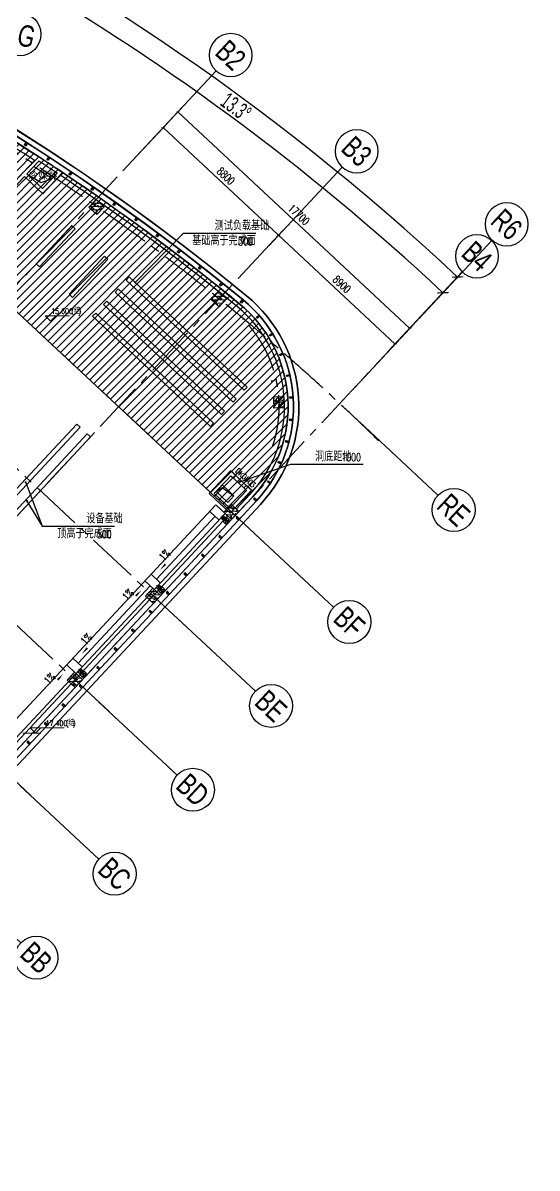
# Model space of a CAD drawing. Extents: x 138868 to 1251000, y -188972 to 132579.
# Drawn here: x 749306 to 778000, y 31586 to 95453 of the extents above; entities that cross this region are included whole.
import ezdxf
from ezdxf.enums import TextEntityAlignment as Align

# ---------------------------------------------------------------- set-up
doc = ezdxf.new("R2010")
doc.units = 0
doc.linetypes.add('CENTER2', pattern=[28.575000000000003, 19.05, -3.175, 3.175, -3.175])
doc.layers.get('0').update_dxf_attribs({"color": 8})
doc.layers.get('Defpoints').update_dxf_attribs({"color": 8})
for name, color, linetype in [('#幕墙线-平面', 8, 'Continuous'), ('#标注', 8, 'Continuous'), ('#结构边线+内凹外凸边线', 8, 'Continuous'), ('#轴线', 8, 'CENTER2'), ('A-FLOR', 8, 'Continuous'), ('A-FLOR-PIPE', 8, 'Continuous'), ('A-FLOR-SPCL', 8, 'Continuous'), ('A-FLOR-UNDR', 8, 'Continuous'), ('A-Hole', 8, 'Continuous'), ('A-ROOF', 8, 'Continuous'), ('AXIS', 8, 'Continuous'), ('COLUMN', 8, 'Continuous'), ('CURTWALL', 8, 'Continuous'), ('DIM_LEAD', 8, 'Continuous'), ('DIM_SYMB', 8, 'Continuous'), ('WINDOW_TEXT', 8, 'Continuous'), ('建-填充', 8, 'Continuous'), ('数据中心轮廓线', 8, 'Continuous'), ('暖-基础', 8, 'Continuous')]:
    doc.layers.add(name, color=color, linetype=linetype)
for name, color, linetype, lineweight in [('DIM_ELEV', 8, 'Continuous', 5), ('E', 8, 'Continuous', 9), ('PUB_DIM', 8, 'Continuous', 5), ('PUB_TEXT', 8, 'Continuous', 5), ('WALL', 8, 'Continuous', 30), ('WINDOW', 8, 'Continuous', 13)]:
    doc.layers.add(name, color=color, linetype=linetype, lineweight=lineweight)
doc.styles.add('_TCH_DIM', font='SIMPLEX', dxfattribs={"bigfont": 'GBCBIG'})
doc.styles.add('_TCH_DIM_T3', font='SIMPLEX', dxfattribs={"width": 0.7058823529411765, "bigfont": 'GBCBIG'})
doc.styles.add('_TCH_WINDOW', font='SIMPLEX', dxfattribs={"height": 3.5, "bigfont": 'GBCBIG'})
doc.styles.add('JHZX', font='jrs.shx', dxfattribs={"width": 0.6, "bigfont": 'jhz.shx'})
doc.styles.get("Standard").update_dxf_attribs({"font": 'arial.ttf'})
doc.dimstyles.new('_TCH_ARCH&&150', dxfattribs={"dimtxt": 446.25, "dimasz": 150, "dimexe": 375, "dimexo": 450, "dimgap": 189.375, "dimtad": 1, "dimdec": 0, "dimzin": 0, "dimdsep": 46, "dimtxsty": '_TCH_DIM_T3', "dimblk": 'ARCHTICK', "dimcen": 0.09, "dimclrt": 7, "dimazin": 2, "dimtfac": 1, "dimtdec": 0, "dimtix": 1, "dimtmove": 2, "dimatfit": 3, "dimfxl": 150, "dimtolj": 1, "dimtzin": 0, "dimarcsym": 0})
doc.dimstyles.new('JZBZ-300', dxfattribs={"dimscale": 300, "dimtxt": 3, "dimasz": 1.5, "dimexe": 1, "dimexo": 1, "dimgap": 0.5, "dimtad": 1, "dimdec": 0, "dimdsep": 46, "dimtxsty": 'JHZX', "dimblk1": 'ARCHTICK', "dimblk2": 'ARCHTICK', "dimsah": 1, "dimcen": 0, "dimclrd": 1, "dimclre": 1, "dimclrt": 2, "dimadec": 1, "dimazin": 2, "dimtfac": 1, "dimtdec": 0, "dimtix": 1, "dimtmove": 0, "dimatfit": 3, "dimfxl": 1, "dimtolj": 1, "dimlwd": -1, "dimlwe": -1, "dimarcsym": 1})

# ---------------------------------------------------------------- blocks, each defined once
blk = doc.blocks.new('_FZH')
at = {"layer": '建-填充', "ltscale": 300}
h = blk.add_hatch(dxfattribs=at)
h.set_pattern_fill('钢筋混凝土', color=256, scale=0.1249999999999999, angle=-90.00000000000001)
h.set_pattern_definition([(315, (-0.5000000000000284, 0.5), (0.2209708691207961, 0.2209708691207959), []), (320, (-0.5000000000000284, 0.5), (-0.07844016872824407, -0.8965752282509413), [0.09374999999999993, -1.031249999999999]), (265, (-0.5000000000000284, 0.5), (0.9402401671250143, 0.1734391670162496), [0.07499999999999994, -0.8249999999999994]), (10.45139999999998, (-0.5065366750000067, 0.4252853999999786), (0.8617994275761914, -0.7231367271425267), [0.07967523749999997, -0.8764276399999996]), (316.1842, (-0.2500000000000284, 0.5), (-0.2068987679112728, -1.334051310782055), [0.1406249999999999, -1.546874999999999]), (6.635599999999983, (-0.2672416337500465, 0.3888290687499705), (1.217647338625552, -1.168328381935879), [0.1195128599999999, -1.314641249999999]), (261.1841999999999, (-0.2500000000000284, 0.5), (1.217648251156655, -1.168327431417034), [0.1124999999999999, -1.237499999999999]), (291, (-0.3125000000000284, 0.375), (-0.5032736133316734, -0.7461338151480765), [0.09374999999999993, -1.031249999999999]), (236, (-0.3125000000000284, 0.375), (0.9064375563085658, -0.3041441649019772), [0.07499999999999994, -0.8249999999999994]), (341.4514, (-0.3544395075000182, 0.3128222087499921), (0.4031631208874401, -1.050278285726862), [0.07967523749999997, -0.8764276399999996]), (307.5, (-0.5000000000000284, 0.5), (0.4161173172891392, -0.01519981914661343), [0, -0.8149999999999995, 0, -0.8374999999999995, 0, -0.8281249999999994]), (277.5, (-0.5000000000000284, 0.5), (0.49301463985295, -0.3288369218026856), [0, -0.4774999999999997, 0, -0.7962499999999995, 0, -0.3156249999999998]), (237.5, (-0.5000000000000284, 0.7787500000000023), (-0.02819358966797485, -0.6672780452155109), [0, -0.3124999999999999, 0, -0.9749999999999995, 0, -1.293749999999999]), (227.5, (-0.5000000000000284, 0.9037500000000023), (0.1251312279153969, -0.7289827116779823), [0, -0.4062499999999997, 0, -0.6474999999999995, 0, -0.9187499999999994])])
h.paths.add_polyline_path([(-0.5000000000000284, 0.5), (-0.5000000000000284, -0.5), (0.4999999999999716, -0.5), (0.4999999999999716, 0.5)])
at = {"layer": '#结构边线+内凹外凸边线'}
blk.add_lwpolyline([(-0.5000000000000284, -0.5), (0.4999999999999716, -0.5), (0.4999999999999716, 0.5), (-0.5000000000000284, 0.5)], close=True, dxfattribs=at)
blk = doc.blocks.new('ysd-w')
at = {"layer": 'A-FLOR-PIPE'}
blk.add_circle((0.0005825131665915251, 189.9997935527936), 50, dxfattribs=at)
at = {"layer": 'A-FLOR-SPCL'}
for p, q in [((-149.9994174868334, 339.9997935527936), (-35.35475654620677, 225.3551326121087)), ((-149.9994174868334, 99.99979355279356), (-42.87406377238221, 164.275005781441)), ((35.35592157253996, 225.3551326121087), (150.0005825131666, 339.9997935527936)), ((150.0005825131666, 99.99979355279356), (42.8752287987154, 164.275005781441))]:
    blk.add_line(p, q, dxfattribs=at)
at = {"layer": 'A-FLOR-SPCL', "ltscale": 0.2}
for p, q in [((-99.99941748683341, 99.99979355279356), (100.0005825131666, -100.0002064472064)), ((-99.99941748683341, -100.0002064472064), (100.0005825131666, 99.99979355279356)), ((0.0005825131665915251, -150.0002064472064), (0.0005825131665915251, 389.9997935527936))]:
    blk.add_line(p, q, dxfattribs=at)
at = {"layer": 'A-FLOR-SPCL'}
for points in [[(-149.9994174868334, 99.99979355279356), (150.0005825131666, 99.99979355279356), (150.0005825131666, 339.9997935527936), (-149.9994174868334, 339.9997935527936)], [(-99.99941748683341, -100.0002064472064), (100.0005825131666, -100.0002064472064), (100.0005825131666, 99.99979355279356), (-99.99941748683341, 99.99979355279356)]]:
    blk.add_lwpolyline(points, close=True, dxfattribs=at)
blk = doc.blocks.new('_ARCHTICK')
at = {"color": 0, "linetype": 'ByBlock', "const_width": 0.15}
blk.add_lwpolyline([(-0.5, -0.5), (0.5, 0.5)], dxfattribs=at)
blk = doc.blocks.new('*D3368')
at = {"layer": 'AXIS', "color": 0, "lineweight": -2, "transparency": 16777216}
for p, q in [((754881.0792361984, 87199.27865193842), (757387.423209428, 89887.00350538909)), ((757131.6738244046, 89612.74586728186), (763567.5863986537, 83611.16029873234)), ((761316.9918104475, 81197.6930833889), (763823.3357836771, 83885.41793683957))]:
    blk.add_line(p, q, dxfattribs=at)
at = {"layer": 'Defpoints', "color": 0, "transparency": 16777216}
for p in [(754574.1799741704, 86870.16948620981), (763567.5863986537, 83611.16029873234), (761010.0925484195, 80868.58391766029)]:
    blk.add_point(p, dxfattribs=at)
at = {"layer": 'AXIS', "color": 0, "lineweight": -2, "transparency": 16777216, "xscale": 150, "yscale": 150, "zscale": 150}
for p, rotation in [((757131.6738244046, 89612.74586728186), 137.000000000004), ((763567.5863986537, 83611.16029873234), 317.000000000004)]:
    blk.add_blockref('_ARCHTICK', p, dxfattribs=dict(at, rotation=rotation))
at = {"layer": 'AXIS', "color": 7, "transparency": 16777216, "insert": (760630.9544350548, 86913.636484925), "char_height": 446.25, "attachment_point": 5, "rotation": 317.0000000000039, "style": '_TCH_DIM_T3'}
blk.add_mtext('\\A1;8800', dxfattribs=at)
blk = doc.blocks.new('*D3369')
at = {"layer": 'AXIS', "color": 0, "lineweight": -2, "transparency": 16777216}
for p, q in [((761316.9918104475, 81197.69308338885), (763823.3357836772, 83885.41793683969)), ((763567.5863986538, 83611.16029873252), (770076.6343420505, 77541.37489512278)), ((767826.0397538443, 75127.9076797791), (770332.3837270739, 77815.63253322995))]:
    blk.add_line(p, q, dxfattribs=at)
at = {"layer": 'Defpoints', "color": 0, "transparency": 16777216}
for p in [(761010.0925484195, 80868.58391766023), (770076.6343420505, 77541.37489512278), (767519.1404918162, 74798.79851405049)]:
    blk.add_point(p, dxfattribs=at)
at = {"layer": 'AXIS', "color": 0, "lineweight": -2, "transparency": 16777216, "xscale": 150, "yscale": 150, "zscale": 150}
for p, rotation in [((763567.5863986538, 83611.16029873252), 137.0000000000048), ((770076.6343420505, 77541.37489512278), 317.0000000000048)]:
    blk.add_blockref('_ARCHTICK', p, dxfattribs=dict(at, rotation=rotation))
at = {"layer": 'AXIS', "color": 7, "transparency": 16777216, "insert": (767103.4346938779, 80877.95099884557), "char_height": 446.25, "attachment_point": 5, "rotation": 317.00000000000483, "style": '_TCH_DIM_T3'}
blk.add_mtext('\\A1;8900', dxfattribs=at)
blk = doc.blocks.new('*D3370')
at = {"layer": 'AXIS', "color": 0, "lineweight": -2, "transparency": 16777216}
for p, q in [((754881.0792361982, 87199.27865193854), (758205.8212415027, 90764.62794733222)), ((757950.0718564793, 90490.37030922499), (770895.0323741249, 78418.99933706573)), ((767826.0397538438, 75127.90767977928), (771150.7817591482, 78693.25697517296))]:
    blk.add_line(p, q, dxfattribs=at)
at = {"layer": 'Defpoints', "color": 0, "transparency": 16777216}
for p in [(754574.1799741702, 86870.16948620987), (770895.0323741249, 78418.99933706573), (767519.1404918157, 74798.7985140506)]:
    blk.add_point(p, dxfattribs=at)
at = {"layer": 'AXIS', "color": 0, "lineweight": -2, "transparency": 16777216, "xscale": 150, "yscale": 150, "zscale": 150}
for p, rotation in [((757950.0718564793, 90490.37030922499), 137.0000000000039), ((770895.0323741249, 78418.99933706573), 317.0000000000039)]:
    blk.add_blockref('_ARCHTICK', p, dxfattribs=dict(at, rotation=rotation))
at = {"layer": 'AXIS', "color": 7, "transparency": 16777216, "insert": (764703.8764388278, 84756.36822506349), "char_height": 446.25, "attachment_point": 5, "rotation": 317.0000000000039, "style": '_TCH_DIM_T3'}
blk.add_mtext('\\A1;17700', dxfattribs=at)
blk = doc.blocks.new('$WINLIB2D$00000007')
for points in [[(-0.5, 0.5), (0.5, 0.5)], [(-0.5, 0.5), (-0.5000000000000071, -0.5)], [(0.4999999999999929, 0.4999999999999716), (0.4999999999999929, -0.4999999999999858)], [(-0.5, -0.5), (0.5, -0.5)]]:
    blk.add_lwpolyline(points)
blk = doc.blocks.new('*U3167')
blk.add_line((20, 4.898587196589413e-16), (0, 0))
blk.add_circle((24, 0), 4)
at = {"style": 'JHZX', "width": 0.75}
blk.add_attdef('AXES', text='', height=4, dxfattribs=at).set_placement((23.99999999999997, 0), align=Align.MIDDLE_CENTER)
blk = doc.blocks.new('*U3166')
blk.add_line((-8.960830237663566e-17, -20), (0, 0))
blk.add_circle((0, -24), 4)
at = {"style": 'JHZX', "width": 0.75}
blk.add_attdef('AXES', text='', height=4, dxfattribs=at).set_placement((0, -24), align=Align.MIDDLE_CENTER)
blk = doc.blocks.new('*D3303')
at = {"layer": '#标注', "ltscale": 300, "transparency": 16777216}
for p, q in [((619690.8966844854, 99692.36909648812), (618493.7441984474, 101943.8854600347)), ((772030.3676290057, 79636.49725693118), (773769.463448728, 81501.44919732271))]:
    blk.add_line(p, q, dxfattribs=at)
blk.add_arc((681801.9844985382, -17121.59754685307), 134550.0001244253, 46.99999999366518, 117.9999999999996, dxfattribs=at)
at = {"layer": 'Defpoints', "color": 0, "ltscale": 300, "transparency": 16777216}
for p in [(726346.5674255104, 109840.9271025289), (619831.7381533211, 99427.48481863046), (771825.7681209628, 79417.09114646805), (681801.9844985382, -17121.59754685307)]:
    blk.add_point(p, dxfattribs=at)
at = {"layer": '#标注', "ltscale": 300, "transparency": 16777216, "xscale": 450, "yscale": 450, "zscale": 450}
for p, rotation in [((618634.5856672832, 101679.001182177), 207.9999999999996), ((773564.8639406849, 81282.0430868596), 316.9999999936652)]:
    blk.add_blockref('_ARCHTICK', p, dxfattribs=dict(at, rotation=rotation))
at = {"layer": '#标注', "ltscale": 300, "transparency": 16777216, "insert": (699442.5994007268, 116872.1755902029), "char_height": 900, "attachment_point": 5, "rotation": 352.4999999968324, "style": 'JHZX'}
blk.add_mtext('\\A1;71°', dxfattribs=at)
blk = doc.blocks.new('*D3304')
at = {"layer": '#标注', "ltscale": 300, "transparency": 16777216}
for p, q in [((747351.1665590552, 97798.35182484536), (748020.0357641212, 98971.00437009742)), ((772030.3676290058, 79636.49725693109), (772951.0654165562, 80623.82475547021))]:
    blk.add_line(p, q, dxfattribs=at)
blk.add_arc((681801.9844985381, -17121.59754685324), 133350.0001244256, 46.99999999366514, 60.29999991711373, dxfattribs=at)
at = {"layer": 'Defpoints', "color": 0, "ltscale": 300, "transparency": 16777216}
for p in [(747202.5289581486, 97537.762370729), (764935.6845109796, 87142.54036942992), (771825.7681209629, 79417.09114646801), (681801.9844985381, -17121.59754685324)]:
    blk.add_point(p, dxfattribs=at)
at = {"layer": '#标注', "ltscale": 300, "transparency": 16777216, "xscale": 450, "yscale": 450, "zscale": 450}
for p, rotation in [((747871.3981632144, 98710.414915981), 150.2999999171138), ((772746.4659085132, 80404.41864500713), 316.9999999936651)]:
    blk.add_blockref('_ARCHTICK', p, dxfattribs=dict(at, rotation=rotation))
at = {"layer": '#标注', "ltscale": 300, "transparency": 16777216, "insert": (761196.32746777, 90763.25235255389), "char_height": 900, "attachment_point": 5, "rotation": 323.64999995538943, "style": 'JHZX'}
blk.add_mtext('\\A1;13.3°', dxfattribs=at)
blk = doc.blocks.new('LZ')
at = {"layer": '#幕墙线-平面', "ltscale": 250}
for points in [[(-32.49999999988358, -9.730402962304652e-05, -0.414213562373095), (-40.00002245465294, 7.499880241084611), (-40.00051645992789, 172.4998802403279, -0.414213562373095), (-32.50053891458083, 179.9999026951264), (32.49946108506992, 180.0000973032147, -0.414213562373095), (39.99948353983928, 172.5001197580132), (39.9999775448814, 7.500119758740766, -0.4142135623730949), (32.49999999976717, 9.730400051921606e-05)], [(-32.50001796381548, 5.999902695941273, -0.4142135623730951), (-34.00002245488577, 7.499898204987403), (-34.00051645981148, 172.4998982042016, -0.4142135623730951), (-32.50052095076535, 173.9999026951555), (32.49947904876899, 174.0000973032147, -0.4142135623730951), (33.99948353983928, 172.5001017941977), (33.9999775448814, 7.500101794925286, -0.4142135623730951), (32.49998203583527, 6.000097303971415)]]:
    blk.add_lwpolyline(points, format="xyb", close=True, dxfattribs=at)

msp = doc.modelspace()

# ---------------------------------------------------------------- hatches: boundary and pattern name
at = {"layer": 'A-FLOR'}
h = msp.add_hatch(dxfattribs=at)
h.set_pattern_fill('ANSI31', color=256, scale=200)
h.set_pattern_definition([(45, (-500109.0009430819, 138019.6707181165), (-224.5064030267288, 224.5064030267288), [])])
edge = h.paths.add_edge_path()
edge.add_line((761157.8464516224, 67977.1487962727), (748724.8350434597, 79571.11950040856))
edge.add_line((748724.8350434597, 79571.11950040859), (748412.5514262556, 80409.25966913954))
edge.add_line((748412.5514262556, 80409.25966913952), (738951.7337947581, 82769.82898103111))
edge.add_line((738951.7337947581, 82769.82898103114), (740186.920700313, 84935.34184771168))
edge.add_line((740186.920700313, 84935.34184771165), (743462.5912223724, 84118.62545847832))
edge.add_line((743462.5912223724, 84118.62545847829), (746865.3634684649, 90078.76827646565))
edge.add_arc((681801.9879502554, -17121.5915902339), 125399.9999576293, 50.59548449255101, 58.74507817714522, ccw=False)
edge.add_arc((756707.3743901721, 74055.06700388511), 7399.999999570904, -43.00000000153159, 50.595484497781115, ccw=False)
edge.add_line((762119.3917817052, 69008.2791395706), (761157.8464516224, 67977.1487962727))

# ---------------------------------------------------------------- linework, layer by layer
at = {"layer": '#幕墙线-平面', "ltscale": 500}
msp.add_lwpolyline([(761785.7021367899, 80236.5293820416, 0.2860734634963688), (629644.3737756824, 97576.19508340204, 0.4324632496480859), (625892.3873621356, 86538.02304446994), (640625.2731387625, 58829.49485344224, 0.3897332674103929), (650836.5475836173, 55230.53932774154, -0.2739152575343032), (730366.7564053333, 44807.01384322852, 0.3893999561442285), (741154.2845651149, 45646.18442381307), (762558.2004719381, 68599.07411428931, 0.4327152502695922)], format="xyb", close=True, dxfattribs=at)
at = {"layer": '#幕墙线-平面'}
msp.add_lwpolyline([(761595.2647135956, 80004.72431771568, 0.2860734634963688), (629768.5585628725, 97303.10510073969, 0.432463249648085), (626157.271639935, 86678.86451341532), (640890.1574166203, 58970.33632227796, 0.3897332674103919), (650718.5090697638, 55506.34162876027, -0.2739152575343032), (730551.8826010458, 45043.08224785113, 0.3893999561442295), (740934.8784545397, 45850.78393173584), (762338.7943614523, 68803.67362230801, 0.4327152502695888), (761595.2647205242, 80004.72431202367)], format="xyb", dxfattribs=at)
at = {"layer": '#轴线', "ltscale": 150}
for p, q in [((720881.609263258, 50739.31081747235), (754574.1798688057, 86870.1692951644)), ((727317.5218375069, 44737.72524892306), (761010.0924430545, 80868.58372661471)), ((748212.8874523931, 80048.5183524852), (763351.9090760017, 65931.15229910752)), ((733826.5697787665, 38667.93984730629), (771825.7682939426, 79417.09133196459)), ((743848.0979479933, 75367.85466212238), (758987.1195710842, 61250.48860922735)), ((739483.3084435936, 70687.19097175932), (754622.3300661666, 56569.8249193473)), ((735118.5189391938, 66006.5272813965), (750257.540561249, 51889.16122946714))]:
    msp.add_line(p, q, dxfattribs=at)
for centre, radius, start, end in [((681801.9845202183, -17121.59760284243), 124899.9999998406, 45.62366798156813, 118.9562780656252), ((756707.3709787247, 74055.06108185387), 6900.000000001874, 341.5166142331195, 45.0349311527431)]:
    msp.add_arc(centre, radius, start, end, dxfattribs=at)
at = {"layer": 'A-FLOR'}
msp.add_lwpolyline([(761157.8464516224, 67977.1487962727), (748724.8350434597, 79571.11950040859), (748412.5514262556, 80409.25966913952), (738951.7337947581, 82769.82898103114), (740186.920700313, 84935.34184771165), (743462.5912223724, 84118.62545847829), (746865.3634684649, 90078.76827646565, -0.03557430603798652), (761404.8308287722, 79772.92525685922, -0.4327152502976945), (762119.3917817052, 69008.2791395706), (761157.8464516224, 67977.1487962727)], format="xyb", close=True, dxfattribs=at)
at = {"layer": 'A-FLOR-PIPE'}
for p, q in [((738660.8743844186, 45611.63412191026), (760075.6228903646, 68576.14035273966)), ((760368.164371012, 68303.34100871434), (760075.6228903646, 68576.14035273949)), ((760587.5716100659, 68098.74045028532), (760075.6228903646, 68576.14035273966)), ((756753.5730626879, 64427.16639013897), (760027.1651886399, 67937.66415539407)), ((760246.5724042705, 67733.06361766648), (759734.6236845693, 68210.46352012083)), ((756972.9803007394, 64222.56583063555), (756461.0315820479, 64699.96573417273)), ((752388.7835582881, 59746.50269977597), (756412.5738826559, 64061.48953932937)), ((756631.9811207082, 63856.88897982589), (756120.0324020167, 64334.28888336301)), ((752267.1916163089, 59176.22528946266), (751755.2428976169, 59653.62519299978)), ((752608.1907963399, 59541.90214027249), (752096.2420776484, 60019.30204380938))]:
    msp.add_line(p, q, dxfattribs=at)
at = {"layer": 'A-FLOR-UNDR'}
msp.add_line((740715.4770921262, 46055.38849477749), (760953.2484617762, 67757.74126741779), dxfattribs=at)
at = {"layer": 'A-Hole'}
msp.add_lwpolyline([(750403.3580368003, 86209.83625335275), (749525.7335948639, 87028.23428541713), (749918.7262186916, 87449.6672784973, -0.002438296055710607), (750935.3710906717, 86780.3504056547), (750403.3580368003, 86209.83625335275)], format="xyb", dxfattribs=at)
for points in [[(749525.7335948639, 87028.23428541713), (750332.4988455453, 86551.67050639662), (750935.371090672, 86780.35040565475)], [(760085.0464995557, 69319.38279878412), (760432.4990569181, 69548.67071811645), (761084.2640110443, 69071.26112553757)]]:
    msp.add_lwpolyline(points, dxfattribs=at)
msp.add_lwpolyline([(760085.0464995557, 69319.38279878412), (760743.2648310128, 68705.58427472791), (761084.2640110443, 69071.26112553751), (760426.0456795869, 69685.05964959372)], close=True, dxfattribs=at)
at = {"layer": 'A-ROOF'}
for p, q in [((761216.1756080212, 68332.95421364845), (761973.1210413829, 69144.6788115818)), ((761362.4463483449, 68196.55454163603), (762119.3917817066, 69008.27913956932)), ((739073.6541156077, 44734.63266204251), (760733.8423494054, 67962.34077721712)), ((739172.8227409632, 45134.23383001785), (760587.5716090817, 68098.7404492296))]:
    msp.add_line(p, q, dxfattribs=at)
for centre, radius, start, end in [((681801.9879454186, -17121.59159673954), 125199.9999657265, 50.59548448928156, 56.23842217629026), ((681801.9879454116, -17121.59159674315), 125399.9999657337, 50.59548448928156, 56.22355912085845), ((756707.3743897253, 74055.06700403069), 7199.999999996964, 316.9999999965747, 50.59548448928156), ((756707.3743897253, 74055.06700403069), 7399.999999996965, 316.9999999965747, 50.59548448928156)]:
    msp.add_arc(centre, radius, start, end, dxfattribs=at)
at = {"layer": 'CURTWALL'}
msp.add_lwpolyline([(627737.8805416012, 96357.75140379427, -0.2908992325011202), (761595.2648710769, 80004.72431165114, -0.4327152502716877), (762338.7945111117, 68803.6736218388), (740934.8786046377, 45850.78393173695, -0.3893999561661724), (730551.8827509871, 45043.08224797505, 0.2739152575397938), (650718.5092216709, 55506.34162953566, -0.3897332673818215), (640890.1575669281, 58970.33632188418), (626157.271790033, 86678.86451341637, -0.432463249619753), (629768.5587127474, 97303.10510063928, -0.08556401828085222), (671084.7853147958, 108120.6941065352)], format="xyb", dxfattribs=at)
at = {"layer": 'DIM_ELEV'}
for p, q in [((750842.9990569181, 78816.17071811651), (750542.9990569181, 79116.17071811651)), ((750542.9990569181, 79116.17071811651), (751916.4990569181, 79116.17071811651)), ((750842.9990569181, 78816.17071811651), (751142.9990569181, 79116.17071811651)), ((749308.9990569218, 55837.13084420259), (750308.9990569218, 55837.13084420259)), ((750008.9990569218, 55837.13084420259), (749708.9990569218, 56137.13084420259)), ((749708.9990569218, 56137.13084420259), (751608.9990569218, 56137.13084420259)), ((750008.9990569218, 55837.13084420259), (750308.9990569218, 56137.13084420259))]:
    msp.add_line(p, q, dxfattribs=at)
at = {"layer": 'DIM_LEAD'}
for p, q in [((755575.0445332283, 80976.96297710686), (758267.9990569181, 83727.67071811651)), ((758267.9990569181, 83727.67071811651), (762301.6397974635, 83727.67071811651)), ((761410.4564793673, 69860.94369919109), (764259.9990569181, 70849.17071811645)), ((764259.9990569181, 70849.17071811645), (768293.6397974635, 70849.17071811645)), ((749461.9990569181, 69824.67071811645), (750376.4539085336, 67391.87879408454)), ((749532.4990569181, 68786.17071811645), (750376.4539085336, 67391.87879408454)), ((750376.4539085336, 67391.87879408454), (754410.094649079, 67391.87879408454))]:
    msp.add_line(p, q, dxfattribs=at)
at = {"layer": 'DIM_LEAD', "const_width": 60}
for points in [[(755554.0575672155, 80955.52592372772, 1), (755596.031499241, 80998.40003048588, 1)], [(749451.4435193741, 69852.75239590032, 1), (749472.554594462, 69796.58904033259, 1)], [(761382.1125805834, 69851.11397886311, 1), (761438.8003781512, 69870.77341951907, 1)], [(749516.9644199077, 68811.83538357221, 1), (749548.0336939285, 68760.50605266076, 1)]]:
    msp.add_lwpolyline(points, format="xyb", close=True, dxfattribs=at)
at = {"layer": 'DIM_SYMB'}
for points in [[(757973.5528998452, 66028.6926918982, 0, 0, 0), (756953.7265993156, 64935.06287754967, 0, 120, 0), (757260.6258613437, 65264.17204327835, 0, 0, 0)], [(754900.0503099123, 62732.76468427712, 0, 0, 0), (755919.8766104432, 63826.39449862437, 0, 120, 0), (755612.9773484147, 63497.28533289611, 0, 0, 0)], [(753608.7645239297, 61348.02794920665, 0, 0, 0), (752588.9382234002, 60254.39813485811, 0, 120, 0), (752895.8374854282, 60583.50730058685, 0, 0, 0)], [(750535.2619339968, 58052.09994158562, 0, 0, 0), (751555.0882345277, 59145.72975593287, 0, 120, 0), (751248.1889724992, 58816.62059020461, 0, 0, 0)]]:
    msp.add_lwpolyline(points, format="xyseb", dxfattribs=at)
at = {"layer": 'E'}
for points in [[(761656.7827462684, 74963.81783747952), (761827.2823362909, 75146.65626287775), (755245.0990217109, 81284.64150344604), (755074.5994316954, 81101.80307804124)], [(761042.9842222123, 74305.59950602218), (761213.4838122348, 74488.4379314204), (754631.3004976548, 80626.42317198875), (754460.8009076393, 80443.584746584)], [(760565.5853701688, 73793.65191488876), (760395.08578016, 73610.81348947738), (753812.9024655803, 79748.79873004608), (753983.402055596, 79931.6371554507)], [(759951.7868461125, 73135.43358343164), (759781.2872561039, 72952.59515802027), (753199.1039415242, 79090.58039858897), (753369.6035315397, 79273.41882399382)]]:
    msp.add_lwpolyline(points, close=True, dxfattribs=at)
at = {"layer": 'PUB_DIM'}
msp.add_lwpolyline([(763154.6275282837, 75466.75615664542, 99, 0, 0), (763447.6846441729, 75530.92411459051, 0, 0, 0)], format="xyseb", dxfattribs=at)
at = {"layer": 'WALL'}
for p, q in [((749311.2632544206, 87091.49895153887), (749956.2475404697, 87783.1599183557)), ((749525.7338307463, 87028.2346496912), (750195.6574821903, 87746.639811598)), ((746114.6233270555, 83663.52231621672), (749311.2632544206, 87091.49895153887)), ((746180.548520338, 83440.9625935675), (749389.3341587372, 86881.96390936401)), ((749389.3341587372, 86881.96390936401), (750413.2293410061, 85927.1662052797)), ((749525.7338307463, 87028.2346496912), (750403.3582726964, 86209.83661761385)), ((750403.3582726964, 86209.83661761385), (751211.8454241278, 87076.83294126863)), ((750413.2293410061, 85927.1662052797), (751518.6045675708, 87112.53601108311)), ((759700.076334436, 69199.80867654667), (760893.5734645519, 70479.67765439465)), ((761186.1148347287, 70206.87841338455), (760893.5734645519, 70479.67765439465)), ((759982.746746778, 69209.67974486481), (760903.4445328589, 70197.0072420527)), ((760903.4445328589, 70197.0072420527), (761049.7151627166, 70060.60767306038)), ((761049.7151627166, 70060.60767306038), (761186.1148347287, 70206.87841338455)), ((761771.1977960255, 69661.27972533606), (761634.7981240135, 69515.00898501184)), ((762063.7391662034, 69388.48048432963), (761771.1977960255, 69661.27972533606)), ((759700.076334436, 69199.80867654667), (760870.2420360837, 68108.61150648486)), ((759982.746746778, 69209.67974486481), (760860.3709677774, 68391.28191882692)), ((760860.3709677774, 68391.28191882692), (761781.0687538614, 69378.60941601242)), ((760870.2420360837, 68108.61150648486), (762063.7391662034, 69388.48048432963)), ((761634.7981240135, 69515.00898501184), (761781.0687538614, 69378.60941601242))]:
    msp.add_line(p, q, dxfattribs=at)
for centre, radius, start, end in [((681801.9879888583, -17121.59152151691), 125399.9998788565, 56.92659037157443, 58.74507817997775), ((681801.9879888585, -17121.5915215268), 125099.9998788644, 56.9891229684039, 58.69679133566014), ((681801.9879471867, -17121.5915940128), 125199.999962476, 56.33116403672216, 56.88814258087972), ((681801.9879471848, -17121.59159402945), 125399.999962491, 56.22355912085845, 56.92659037157443)]:
    msp.add_arc(centre, radius, start, end, dxfattribs=at)
at = {"layer": '数据中心轮廓线'}
msp.add_lwpolyline([(730479.0830271428, 99096.04338143015, -0.07290207561949928), (761785.7022942887, 80236.5293759625, -0.4327152502716894), (762558.2006215975, 68599.07411381998), (741154.2847151235, 45646.18442371814, -0.3893999561661833), (730366.7565552695, 44807.0138433564, 0.2739152575397931), (650836.5477355584, 55230.53932853136, -0.3897332673818137), (640625.2732890719, 58829.49485304602), (625892.3875121754, 86538.02304458065, -0.4324632496197498), (629644.3739254791, 97576.19508326618, -0.007535907028696463), (633124.8860636128, 99096.0433813986)], format="xyb", dxfattribs=at)
at = {"layer": '暖-基础'}
for points in [[(750054.2830245618, 82023.17334685812), (750237.1214499664, 81852.6737568425), (752214.9166941475, 83973.59949153825), (752032.0782687429, 84144.09908155387)], [(751882.6672786097, 80318.17744670203), (752065.5057040146, 80147.67785668641), (754043.3009481956, 82268.60359138215), (753860.4625227908, 82439.10318139778)], [(746016.1364166096, 65962.55779287952), (752495.1208372028, 72910.41795826214), (752312.2824117979, 73080.91754827776), (745833.2979912048, 66133.05738289515)], [(746601.2193779049, 65416.95910482958), (753080.203798498, 72364.8192702122), (752897.3653730932, 72535.31886022782), (746418.3809525, 65587.4586948452)]]:
    msp.add_lwpolyline(points, close=True, dxfattribs=at)

# ---------------------------------------------------------------- block references
at = {"layer": '#幕墙线-平面'}
for p, rotation in [((749530.2277107465, 88771.627153265), 147.3974270352542), ((750780.6582026745, 87961.38176464773), 146.7182647021515), ((752021.396732599, 87136.37151908717), 146.0391023690488), ((753252.2689685242, 86296.7123359972), 145.3599400359461), ((754473.101964734, 85442.52219306392), 144.6807777028434), ((755683.7241860924, 84573.92110967025), 144.0016153697407), ((756883.9655321443, 83691.03113003162), 143.3224530366381), ((758073.6573610171, 82793.97630604816), 142.6432907035354), ((759252.6325131154, 81882.88267987448), 141.9641283704327), ((760429.2631145264, 80951.03331472044), 141.28496603733)]:
    msp.add_blockref('LZ', p, dxfattribs=dict(at, rotation=rotation))
at = {"layer": '#幕墙线-平面', "ltscale": 300}
for p, rotation in [((761595.2648045318, 80004.72424293467), 140.6008650714963), ((762497.750118894, 79130.6405865773), 131.2363142207315), ((763246.1025519548, 78121.38472807029), 121.8767652202301), ((763820.3576637111, 77003.86076026427), 112.5172162197287), ((764205.225595241, 75807.82337486249), 103.1576672192272), ((764390.4590257006, 74565.1177265938), 93.79811821872569), ((764371.1260128897, 73308.83153841266), 84.43856921822423), ((764147.7413089324, 72072.41412263567), 75.0790202177228), ((763726.2526547173, 70888.78577456082), 65.71947121722133), ((763117.8824180176, 69789.46125145716), 56.35992221671985)]:
    msp.add_blockref('LZ', p, dxfattribs=dict(at, rotation=rotation))
at = {"layer": '#幕墙线-平面', "ltscale": 300, "xscale": -1, "rotation": 46.99999999999935}
for p in [(762338.8287911057, 68803.71067539364), (761365.7483193416, 67760.2092241188), (760392.8430508454, 66716.89605636563), (759419.9377823495, 65673.58288861223), (758447.0325138534, 64630.26972085907), (757474.1272453575, 63586.95655310567), (756501.2219768614, 62543.64338535239), (755528.3167083652, 61500.33021759911), (754555.4114398693, 60457.01704984583), (753582.5061713732, 59413.70388209255), (752609.6009028773, 58370.39071433927), (751636.6956343811, 57327.07754658599), (750663.7903658852, 56283.76437883271), (749690.8850973891, 55240.45121107943)]:
    msp.add_blockref('LZ', p, dxfattribs=at)
at = {"layer": '#标注'}
ref = msp.add_blockref('*U3166', (745811.3455627311, 94799.69468842592), dxfattribs=dict(at, xscale=-300.0000000000002, yscale=300.0000000000002, zscale=300.0000000000001, rotation=150.2825580386363))
ref.add_attrib('AXES', 'B1', dxfattribs={"layer": '0', "height": 1200.000000000001, "rotation": 330.2825580386362, "style": 'JHZX', "width": 0.75}).set_placement((749380.5516953571, 101052.7553456422), align=Align.MIDDLE_CENTER)
at = {"layer": '#标注', "xscale": 300, "yscale": 300}
for p, rotation, values in [((742130.6010092446, 96560.43123929627), 345.9999999999856, {'AXES': 'AG'}), ((768080.6101721732, 73201.48224099731), 317.0000000589019, {'AXES': 'RE'}), ((762254.8784932094, 66954.14986259694), 317.0000000589019, {'AXES': 'BF'}), ((757890.0889888089, 62273.48617223359), 317.0000000589019, {'AXES': 'BE'}), ((753525.2994844092, 57592.82248187059), 317.0000000589019, {'AXES': 'BD'}), ((749160.5099800094, 52912.15879150771), 317.0000000589019, {'AXES': 'BC'}), ((744795.7204756096, 48231.49510114483), 317.0000000589019, {'AXES': 'BB'})]:
    msp.add_blockref('*U3167', p, dxfattribs=dict(at, rotation=rotation)).add_auto_attribs(values)
at = {"layer": '#标注'}
ref = msp.add_blockref('*U3166', (755992.5039317831, 88393.28499447077), dxfattribs=dict(at, xscale=-300.0000000000002, yscale=300.0000000000002, zscale=300.0000000000001, rotation=136.9855903515799))
ref.add_attrib('AXES', 'B2', dxfattribs={"layer": '0', "height": 1200.000000000001, "rotation": 316.98559035158, "style": 'JHZX', "width": 0.7499999999999999}).set_placement((760904.2162821419, 93657.79653756128), align=Align.MIDDLE_CENTER)
ref = msp.add_blockref('*U3166', (763022.8326159406, 83029.61623095849), dxfattribs=dict(at, xscale=-300.0000000000002, yscale=300.0000000000002, zscale=300.0000000000001, rotation=136.9855903515799))
ref.add_attrib('AXES', 'B3', dxfattribs={"layer": '0', "height": 1200.000000000001, "rotation": 316.98559035158, "style": 'JHZX', "width": 0.7499999999999999}).set_placement((767934.5449662993, 88294.127774049), align=Align.MIDDLE_CENTER)
ref = msp.add_blockref('*U3166', (771392.6470500294, 78955.08828107564), dxfattribs=dict(at, xscale=-300.0000000000002, yscale=300.0000000000002, zscale=300.0000000000001, rotation=136.9855903515799))
ref.add_attrib('AXES', 'R6', dxfattribs={"layer": '0', "height": 1200.000000000001, "rotation": 316.98559035158, "style": 'JHZX', "width": 0.7499999999999999}).set_placement((776304.3594003881, 84219.59982416622), align=Align.MIDDLE_CENTER)
ref = msp.add_blockref('*U3166', (769732.0855840703, 77174.50150707754), dxfattribs=dict(at, xscale=-300.0000000000002, yscale=300.0000000000002, zscale=300.0000000000001, rotation=136.9855903515799))
ref.add_attrib('AXES', 'B4', dxfattribs={"layer": '0', "height": 1200.000000000001, "rotation": 316.98559035158, "style": 'JHZX', "width": 0.7499999999999999}).set_placement((774643.797934429, 82439.01305016811), align=Align.MIDDLE_CENTER)
at = {"layer": 'A-FLOR-PIPE', "xscale": -1, "rotation": 227.0000001178053}
msp.add_blockref('ysd-w', (760490.2059884602, 67847.70269400347), dxfattribs=at)
at = {"layer": 'A-FLOR-PIPE', "rotation": 226.9999999999987}
for p in [(756875.6166291374, 63971.52785444341), (752510.8271246024, 59290.86416421074)]:
    msp.add_blockref('ysd-w', p, dxfattribs=at)
at = {"layer": 'COLUMN'}
for p, xscale, yscale, zscale, rotation in [((753410.8818608078, 85182.80115526204), 600.0000000000506, 600.0000000000506, 600.0000000000506, 46.9999999999874), ((760241.1865791541, 80044.03313721332), 600.0000000000506, 600.0000000000506, 600.0000000000506, 46.9999999999874), ((763603.1680288268, 74295.86782546126), 600.0000000000782, 600.0000000000782, 600.0000000000782, 91.99999999998948), ((760938.4407298407, 68181.74793916877), 600.0000000000506, 600.0000000000506, 600.0000000000506, 46.9999999999874), ((756573.6512254409, 63501.08424880583), 600.0000000000506, 600.0000000000506, 600.0000000000506, 46.9999999999874), ((752208.8617210414, 58820.42055844277), 600.0000000000506, 600.0000000000506, 600.0000000000506, 46.9999999999874)]:
    msp.add_blockref('_FZH', p, dxfattribs=dict(at, xscale=xscale, yscale=yscale, zscale=zscale, rotation=rotation))
at = {"layer": 'WINDOW'}
ref = msp.add_blockref('$WINLIB2D$00000007', (761410.4564793673, 69860.94369919109), dxfattribs=dict(at, xscale=-800, yscale=200, zscale=-800, rotation=317.0000000001546))
ref.add_attrib('A', 'DK0803', (761143.9119149018, 70425.55157610273), dxfattribs={"layer": 'WINDOW_TEXT', "height": 297.5, "rotation": 317.0000000001546, "style": '_TCH_WINDOW', "width": 0.7058823529411765})

# ---------------------------------------------------------------- texts
at = {"layer": 'PUB_TEXT'}
msp.add_text('冷媒井', height=396.5189873417722, dxfattribs=at).set_placement((749621.2612429133, 86749.78395065496))
at = {"layer": 'PUB_TEXT', "style": '_TCH_DIM'}
for s, height, p in [('测试负载基础', 506.3829787234042, (760010.6291591658, 83885.17071811651)), ('基础高于完成面', 506.3829787234042, (758753.8206485275, 83045.17071811651)), ('结', 337.5886524822695, (752156.4990569181, 79221.17071811651)), ('洞底距地', 506.3829787234042, (765611.6717123571, 71006.67071811645)), ('设备基础', 506.3829787234042, (752845.1478405683, 67549.37879408454)), ('顶高于完成面', 506.3829787234042, (751230.8925214196, 66709.37879408454)), ('结', 337.5886524822695, (751848.9990569218, 56242.13084420259))]:
    msp.add_text(s, height=height, dxfattribs=at).set_placement(p)
at = {"layer": 'PUB_TEXT', "style": '_TCH_DIM', "width": 0.7058823529411765}
for s, height, p in [('300', 446.25, (761334.1397974635, 83045.17071811651)), ('15.600', 297.5, (750886.4990569181, 79221.17071811651)), ('(', 297.5, (752016.4990569181, 79221.17071811651)), (')', 297.5, (752402.2437377691, 79221.17071811651)), ('1000', 446.25, (767086.1397974635, 71006.67071811645)), ('500', 446.25, (753442.594649079, 66709.37879408454)), ('17.400', 297.5, (750578.9990569218, 56242.13084420259)), ('(', 297.5, (751708.9990569218, 56242.13084420259)), (')', 297.5, (752094.7437377728, 56242.13084420259))]:
    msp.add_text(s, height=height, dxfattribs=at).set_placement(p)
for rotation, p in [(47.00000000001064, (757174.5419597598, 65402.79733252083)), (46.99999999993879, (755120.8656703564, 63200.49913924793)), (47.00000000001064, (752809.7535838443, 60722.13258982927)), (46.99999999993879, (750756.0772944412, 58519.83439655625))]:
    msp.add_text('1%', height=446.25, rotation=rotation, dxfattribs=at).set_placement(p)

# ---------------------------------------------------------------- dimensions: what is measured, and where the dimension line sits
at = {"layer": '#标注', "ltscale": 300}
for base, center, p1, p2, picture, middle in [((726346.5674255104, 109840.9271025289), (681801.9844985381, -17121.59754685307), (771825.7681209627, 79417.09114646801), (619831.738153321, 99427.48481863044), '*D3303', (699442.599400727, 116872.175590203)), ((764935.6845109796, 87142.54036942992), (681801.9844985381, -17121.59754685318), (771825.7681209629, 79417.09114646801), (747202.5289581486, 97537.76237072906), '*D3304', (761196.3274677699, 90763.25235255389))]:
    dim = msp.add_angular_dim_3p(base=base, center=center, p1=p1, p2=p2, dimstyle='JZBZ-300', override={"dimclrd": 256, "dimclre": 256, "dimclrt": 256}, dxfattribs=at)
    dim.commit()
    dim.dimension.update_dxf_attribs({"geometry": picture, "text_midpoint": middle})
at = {"layer": 'AXIS'}
for p1, p2, distance, picture, middle in [((754574.1799741702, 86870.16948620987), (767519.1404918157, 74798.7985140506), 4949.9999999999945, '*D3370', (764703.8764388278, 84756.36822506349)), ((754574.1799741704, 86870.16948620987), (761010.0925484195, 80868.58391766035), 3749.99999999996, '*D3368', (760630.9544350548, 86913.636484925)), ((761010.0925484195, 80868.58391766029), (767519.1404918162, 74798.79851405055), 3750.000000000209, '*D3369', (767103.4346938779, 80877.95099884557))]:
    dim = msp.add_aligned_dim(p1=p1, p2=p2, distance=distance, dimstyle='_TCH_ARCH&&150', dxfattribs=at)
    dim.commit()
    dim.dimension.update_dxf_attribs({"geometry": picture, "text_midpoint": middle})

doc.saveas('drawing.dxf')
